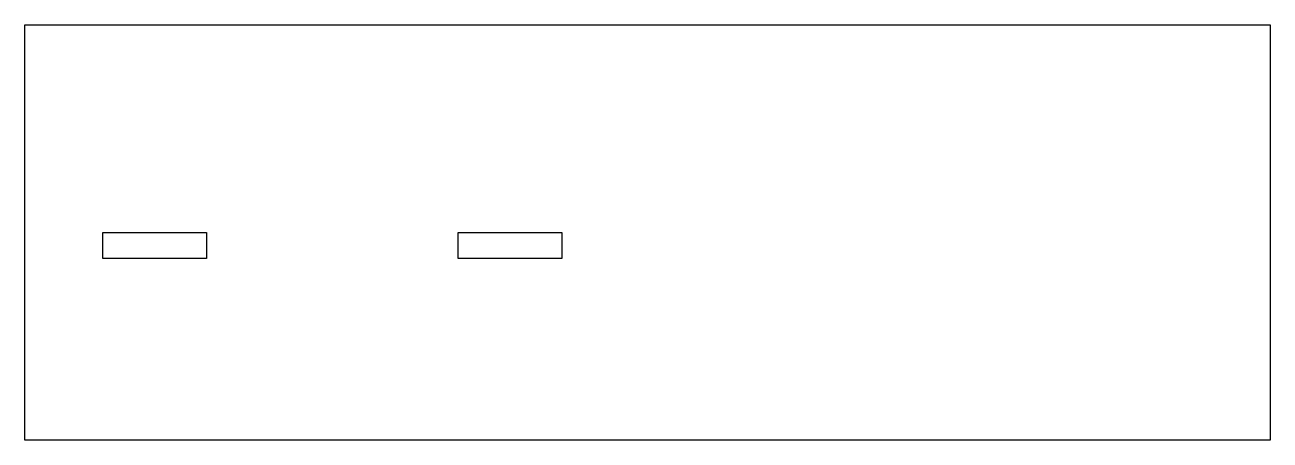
# Model space of a CAD drawing. Extents: x 0 to 240, y -40 to 40.
import ezdxf

# ---------------------------------------------------------------- set-up
doc = ezdxf.new("R2010")
doc.units = 0
doc.layers.add('Shape2DView002', color=7, linetype='CONTINUOUS')

msp = doc.modelspace()

# ---------------------------------------------------------------- linework, layer by layer
at = {"layer": 'Shape2DView002'}
for p, q in [((0, 40), (240, 40)), ((0, -40), (0, 40)), ((240, 40), (240, -40)), ((15, -5), (15, 0)), ((15, 0), (35, 0)), ((35, 0), (35, -5)), ((83.5, -5), (83.5, 0)), ((83.5, 0), (103.5, 0)), ((103.5, 0), (103.5, -5)), ((35, -5), (15, -5)), ((103.5, -5), (83.5, -5)), ((240, -40), (0, -40))]:
    msp.add_line(p, q, dxfattribs=at)

doc.saveas('drawing.dxf')
